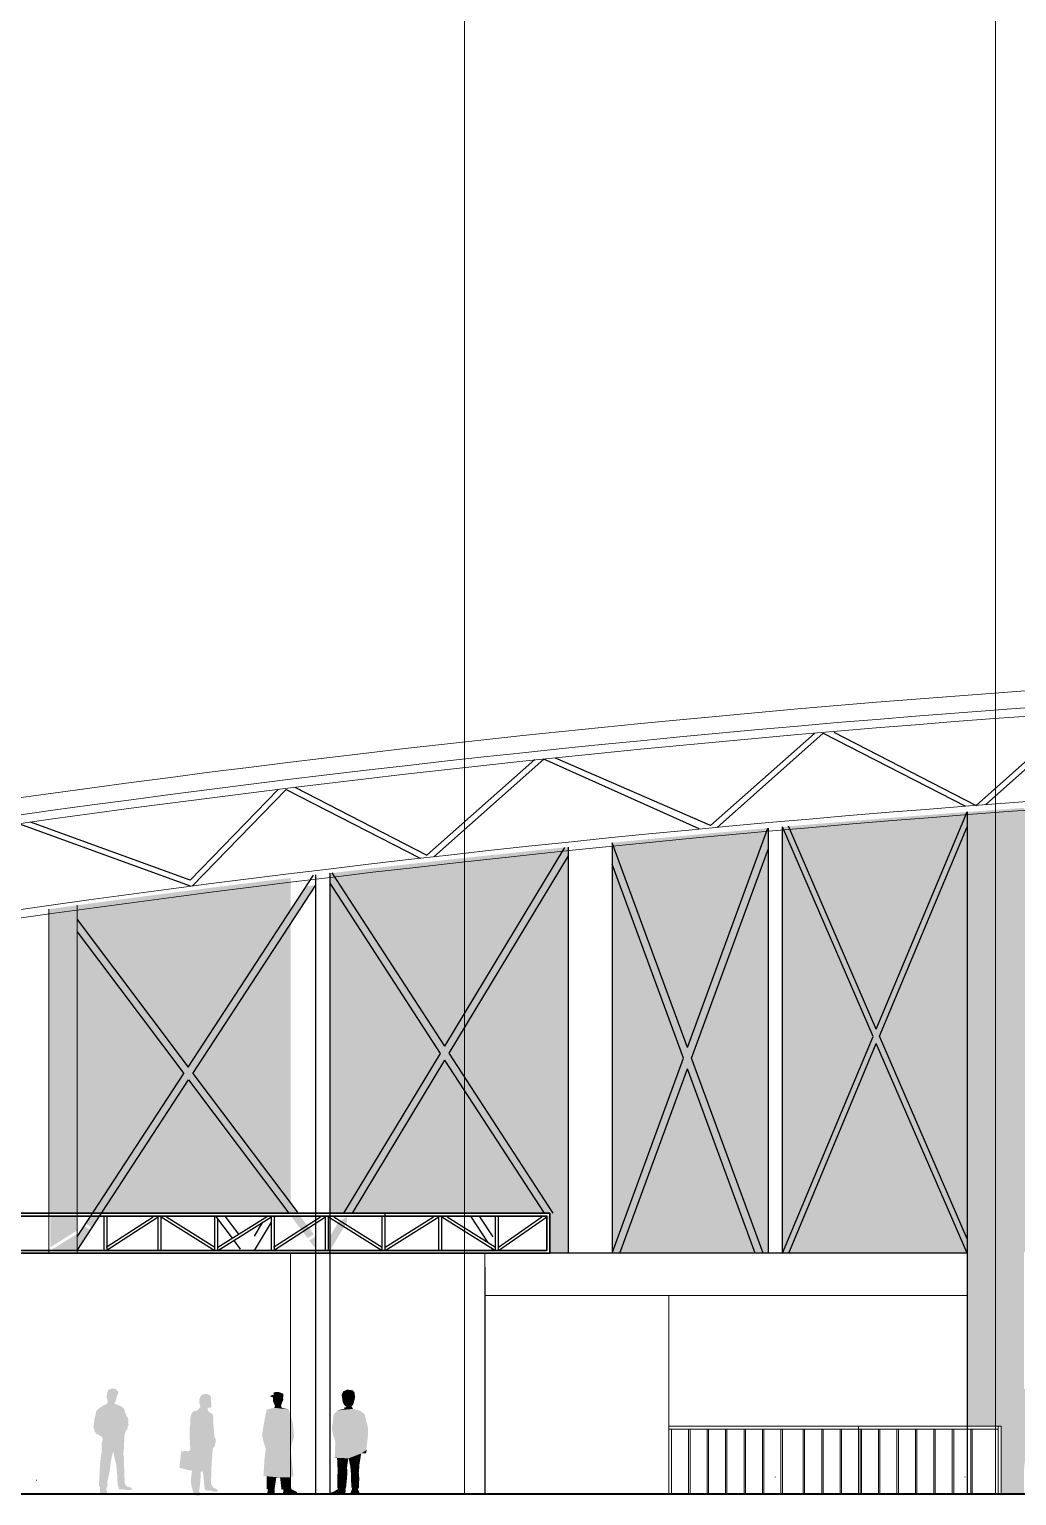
# Model space of a CAD drawing. Header units: metres. Extents: x 2330 to 2661, y 695 to 924.
# Drawn here: x 2485.74 to 2503.13, y 870.37 to 896.2 of the extents above; entities that cross this region are included whole.
import ezdxf

# ---------------------------------------------------------------- set-up
doc = ezdxf.new("R2010")
doc.units = ezdxf.units.M
doc.header["$LTSCALE"] = 20
doc.linetypes.add('ACAD_ISO02W100', pattern=[15, 12, -3])
for name, color, linetype, lineweight in [('Aux4', 31, 'Continuous', 20), ('Axis', 254, 'ACAD_ISO02W100', 5), ('Columns', 30, 'Continuous', 40), ('Equipment', 22, 'Continuous', 18), ('People', 254, 'Continuous', 13)]:
    doc.layers.add(name, color=color, linetype=linetype, lineweight=lineweight)
doc.layers.add('Tree and Others', color=74, linetype='Continuous')

# ---------------------------------------------------------------- blocks, each defined once
blk = doc.blocks.new('*U2')
at = {"linetype": 'Continuous'}
for points in [[(8832, -3251), (8815, -3289), (8956, -3265)], [(8956, -3265), (8815, -3289), (8961, -3314)], [(8815, -3289), (8821, -3322), (8961, -3314)], [(8961, -3314), (8821, -3322), (8954, -3352)], [(8821, -3322), (8824, -3350), (8954, -3352)], [(8877, -3232), (8832, -3251), (8937, -3240)], [(8937, -3240), (8832, -3251), (8956, -3265)], [(8729, -3501), (8710, -3655), (9100, -3641)], [(8773, -3458), (8729, -3501), (9012, -3461)], [(9012, -3461), (8729, -3501), (9064, -3497)], [(9064, -3497), (8729, -3501), (9100, -3641)], [(8844, -3440), (8773, -3458), (8938, -3441)], [(8938, -3441), (8773, -3458), (9012, -3461)], [(8824, -3350), (8828, -3368), (8954, -3352)], [(8954, -3352), (8828, -3368), (8941, -3394)], [(8828, -3368), (8843, -3400), (8941, -3394)], [(8941, -3394), (8843, -3400), (8924, -3413)], [(8843, -3400), (8869, -3422), (8924, -3413)], [(8845, -3425), (8844, -3440), (8938, -3441)], [(8869, -3422), (8845, -3425), (8938, -3441)], [(8924, -3413), (8869, -3422), (8938, -3441)], [(9100, -3641), (8710, -3655), (9101, -3725)], [(8710, -3655), (8721, -3719), (9101, -3725)], [(8721, -3719), (8735, -3752), (9101, -3725)], [(9101, -3725), (8735, -3752), (9087, -3865)], [(8735, -3752), (8747, -3807), (9087, -3865)], [(8747, -3807), (8740, -3972), (9087, -3865)], [(9087, -3865), (8740, -3972), (9081, -3868)], [(9081, -3868), (8740, -3972), (9088, -3887)], [(9088, -3887), (8740, -3972), (9028, -3926)], [(9028, -3926), (8740, -3972), (8891, -3979)], [(8740, -3972), (8766, -3977), (8891, -3979)], [(8766, -3977), (8880, -3983), (8891, -3979)], [(8766, -3977), (8771, -4088), (8880, -3983)], [(8880, -3983), (8771, -4088), (8887, -3984)], [(8887, -3984), (8771, -4088), (8874, -4079)], [(9028, -3926), (8891, -3979), (9009, -4044)], [(8891, -3979), (8911, -4074), (9009, -4044)], [(9088, -3887), (9028, -3926), (9080, -3926)], [(8771, -4119), (8768, -4302), (8877, -4149)], [(8874, -4079), (8771, -4088), (8876, -4102)], [(8771, -4088), (8771, -4119), (8876, -4102)], [(8876, -4102), (8771, -4119), (8877, -4149)], [(9009, -4044), (8911, -4074), (9007, -4079)], [(8911, -4074), (8913, -4108), (9007, -4079)], [(9007, -4079), (8913, -4108), (9002, -4134)], [(8913, -4108), (8916, -4138), (9002, -4134)], [(9002, -4134), (8916, -4138), (9007, -4197)], [(8916, -4138), (8916, -4183), (9007, -4197)], [(8877, -4149), (8768, -4302), (8873, -4201)], [(8873, -4201), (8768, -4302), (8864, -4293)], [(8864, -4293), (8768, -4302), (8855, -4317)], [(8768, -4302), (8780, -4308), (8855, -4317)], [(8916, -4183), (8931, -4298), (9007, -4197)], [(8916, -4183), (8922, -4299), (8931, -4298)], [(8931, -4298), (8925, -4322), (9003, -4299)], [(9003, -4299), (8925, -4322), (8991, -4311)], [(9007, -4197), (8931, -4298), (9003, -4299)], [(8737, -4337), (8682, -4358), (8858, -4343)], [(8858, -4343), (8682, -4358), (8852, -4368)], [(8682, -4358), (8682, -4366), (8761, -4367)], [(8682, -4358), (8761, -4367), (8824, -4367)], [(8682, -4358), (8824, -4367), (8852, -4368)], [(8682, -4366), (8738, -4370), (8761, -4367)], [(8780, -4308), (8737, -4337), (8855, -4317)], [(8855, -4317), (8737, -4337), (8859, -4319)], [(8859, -4319), (8737, -4337), (8861, -4328)], [(8861, -4328), (8737, -4337), (8858, -4343)], [(8761, -4367), (8773, -4368), (8824, -4367)], [(8824, -4367), (8773, -4368), (8824, -4370)], [(8824, -4367), (8827, -4368), (8852, -4368)], [(8925, -4322), (8913, -4348), (9010, -4352)], [(8913, -4348), (8928, -4367), (9010, -4352)], [(8991, -4311), (8925, -4322), (9010, -4352)], [(9010, -4352), (8928, -4367), (9002, -4368)]]:
    blk.add_solid(points, dxfattribs=at)
blk = doc.blocks.new('*U4')
at = {"linetype": 'Continuous'}
for points in [[(8003, -2676), (8002, -2686), (8225, -2698)], [(8002, -2686), (8045, -2701), (8225, -2698)], [(8016, -2665), (8003, -2676), (8225, -2698)], [(8055, -2656), (8016, -2665), (8225, -2698)], [(8225, -2698), (8045, -2701), (8215, -2703)], [(8045, -2701), (8048, -2772), (8215, -2703)], [(8215, -2703), (8048, -2772), (8223, -2729)], [(8223, -2729), (8048, -2772), (8221, -2750)], [(8221, -2750), (8048, -2772), (8210, -2770)], [(8210, -2770), (8048, -2772), (8184, -2839)], [(8048, -2772), (8081, -2847), (8184, -2839)], [(8057, -2615), (8055, -2656), (8225, -2638)], [(8225, -2638), (8055, -2656), (8225, -2698)], [(8089, -2608), (8057, -2615), (8225, -2638)], [(8138, -2606), (8089, -2608), (8225, -2638)], [(7936, -2911), (7885, -3172), (8356, -3028)], [(8356, -3028), (7885, -3172), (8386, -3149)], [(8064, -2879), (7936, -2911), (8314, -2907)], [(8314, -2907), (7936, -2911), (8356, -3028)], [(8081, -2847), (8064, -2879), (8196, -2879)], [(8196, -2879), (8064, -2879), (8314, -2907)], [(8184, -2839), (8081, -2847), (8196, -2879)], [(7885, -3172), (7858, -3348), (8409, -3383)], [(8386, -3149), (7885, -3172), (8409, -3383)], [(7858, -3348), (7877, -3445), (8409, -3383)], [(8409, -3383), (7877, -3445), (8349, -3556)], [(7877, -3445), (7921, -3585), (8349, -3556)], [(7900, -3758), (7881, -4058), (8398, -4058)], [(7921, -3585), (7900, -3758), (8358, -3674)], [(8358, -3674), (7900, -3758), (8398, -4058)], [(8349, -3556), (7921, -3585), (8358, -3674)], [(8398, -4058), (7881, -4058), (7938, -4059)], [(8398, -4058), (7938, -4059), (8339, -4075)], [(7938, -4059), (8167, -4079), (8339, -4075)], [(7938, -4059), (8102, -4083), (8167, -4079)], [(7938, -4059), (7939, -4282), (8102, -4083)], [(8102, -4083), (7939, -4282), (7962, -4282)], [(7962, -4282), (7946, -4338), (8071, -4290)], [(8071, -4290), (7946, -4338), (8075, -4326)], [(8102, -4083), (7962, -4282), (8071, -4290)], [(8339, -4075), (8167, -4079), (8361, -4282)], [(8167, -4079), (8225, -4285), (8361, -4282)], [(8167, -4079), (8192, -4287), (8225, -4285)], [(8225, -4285), (8217, -4368), (8374, -4366)], [(8361, -4282), (8225, -4285), (8459, -4329)], [(8225, -4285), (8374, -4366), (8459, -4329)], [(8075, -4326), (7946, -4338), (8075, -4370)], [(7946, -4338), (7948, -4372), (8075, -4370)], [(8374, -4366), (8217, -4368), (8282, -4368)], [(8459, -4329), (8374, -4366), (8469, -4368)]]:
    blk.add_solid(points, dxfattribs=at)

msp = doc.modelspace()

# ---------------------------------------------------------------- hatches: boundary and pattern name
at = {"layer": 'People'}
for points in [[(2487.162, 872.248), (2487.155, 872.243), (2487.15, 872.237), (2487.138, 872.236), (2487.134, 872.234), (2487.131, 872.227), (2487.131, 872.212), (2487.122, 872.196), (2487.118, 872.189), (2487.112, 872.17), (2487.109, 872.141), (2487.104, 872.134), (2487.102, 872.117), (2487.104, 872.101), (2487.109, 872.09), (2487.116, 872.075), (2487.121, 872.065), (2487.123, 872.048), (2487.123, 872.019), (2487.117, 871.996), (2487.108, 871.984), (2487.094, 871.975), (2487.074, 871.969), (2487.059, 871.962), (2487.035, 871.949), (2487.008, 871.931), (2486.987, 871.916), (2486.965, 871.9), (2486.955, 871.892), (2486.936, 871.877), (2486.923, 871.864), (2486.917, 871.841), (2486.913, 871.81), (2486.912, 871.8), (2486.91, 871.786), (2486.907, 871.776), (2486.904, 871.766), (2486.895, 871.728), (2486.89, 871.706), (2486.887, 871.676), (2486.882, 871.649), (2486.878, 871.63), (2486.877, 871.62), (2486.876, 871.615), (2486.874, 871.596), (2486.874, 871.591), (2486.874, 871.573), (2486.876, 871.563), (2486.879, 871.556), (2486.884, 871.546), (2486.89, 871.534), (2486.89, 871.526), (2486.886, 871.514), (2486.891, 871.502), (2486.901, 871.49), (2486.911, 871.482), (2486.914, 871.474), (2486.914, 871.466), (2486.923, 871.457), (2486.929, 871.457), (2486.935, 871.457), (2486.954, 871.452), (2486.959, 871.448), (2486.963, 871.444), (2486.969, 871.433), (2486.979, 871.424), (2486.989, 871.424), (2486.996, 871.425), (2486.999, 871.426), (2487.026, 871.398), (2487.028, 871.39), (2487.034, 871.36), (2487.034, 871.335), (2487.03, 871.321), (2487.024, 871.306), (2487.017, 871.285), (2487.016, 871.268), (2487.018, 871.242), (2487.017, 871.204), (2487.019, 871.182), (2487.02, 871.151), (2487.009, 871.086), (2487, 871.025), (2486.997, 870.995), (2486.992, 870.965), (2486.992, 870.938), (2486.989, 870.921), (2486.986, 870.859), (2486.984, 870.804), (2486.982, 870.778), (2486.979, 870.714), (2486.977, 870.671), (2486.974, 870.628), (2486.971, 870.573), (2486.97, 870.544), (2486.992, 870.504), (2486.991, 870.481), (2486.989, 870.46), (2486.99, 870.443), (2486.99, 870.429), (2486.996, 870.42), (2487.004, 870.416), (2487.026, 870.411), (2487.045, 870.407), (2487.071, 870.407), (2487.086, 870.409), (2487.109, 870.414), (2487.114, 870.424), (2487.115, 870.432), (2487.11, 870.447), (2487.108, 870.46), (2487.1, 870.484), (2487.101, 870.5), (2487.105, 870.51), (2487.124, 870.545), (2487.114, 870.548), (2487.121, 870.565), (2487.118, 870.585), (2487.12, 870.625), (2487.123, 870.642), (2487.125, 870.651), (2487.128, 870.664), (2487.134, 870.689), (2487.141, 870.72), (2487.153, 870.775), (2487.16, 870.811), (2487.165, 870.843), (2487.169, 870.868), (2487.173, 870.913), (2487.182, 870.97), (2487.189, 871.012), (2487.197, 871.055), (2487.205, 871.093), (2487.222, 871.142), (2487.232, 871.094), (2487.235, 871.074), (2487.244, 871.035), (2487.248, 871.012), (2487.253, 870.991), (2487.258, 870.972), (2487.262, 870.954), (2487.267, 870.939), (2487.271, 870.927), (2487.278, 870.917), (2487.278, 870.908), (2487.277, 870.901), (2487.277, 870.895), (2487.279, 870.865), (2487.281, 870.842), (2487.282, 870.813), (2487.292, 870.741), (2487.292, 870.678), (2487.294, 870.644), (2487.299, 870.585), (2487.304, 870.542), (2487.308, 870.524), (2487.319, 870.524), (2487.318, 870.505), (2487.317, 870.488), (2487.317, 870.483), (2487.348, 870.478), (2487.376, 870.476), (2487.406, 870.478), (2487.432, 870.473), (2487.477, 870.469), (2487.5, 870.471), (2487.544, 870.464), (2487.55, 870.49), (2487.543, 870.501), (2487.534, 870.513), (2487.531, 870.514), (2487.499, 870.519), (2487.47, 870.525), (2487.452, 870.539), (2487.441, 870.553), (2487.434, 870.562), (2487.431, 870.579), (2487.428, 870.59), (2487.425, 870.594), (2487.424, 870.605), (2487.42, 870.609), (2487.42, 870.614), (2487.422, 870.629), (2487.421, 870.65), (2487.42, 870.682), (2487.419, 870.709), (2487.418, 870.74), (2487.416, 870.775), (2487.415, 870.812), (2487.414, 870.851), (2487.411, 870.922), (2487.41, 870.992), (2487.409, 871.041), (2487.408, 871.056), (2487.407, 871.074), (2487.399, 871.09), (2487.4, 871.112), (2487.403, 871.141), (2487.405, 871.171), (2487.412, 871.201), (2487.413, 871.22), (2487.412, 871.24), (2487.411, 871.267), (2487.412, 871.278), (2487.412, 871.3), (2487.413, 871.323), (2487.415, 871.344), (2487.418, 871.372), (2487.419, 871.391), (2487.419, 871.42), (2487.421, 871.438), (2487.427, 871.46), (2487.44, 871.491), (2487.448, 871.508), (2487.457, 871.527), (2487.46, 871.534), (2487.471, 871.536), (2487.473, 871.549), (2487.475, 871.564), (2487.476, 871.581), (2487.477, 871.586), (2487.482, 871.601), (2487.492, 871.613), (2487.494, 871.625), (2487.485, 871.642), (2487.483, 871.653), (2487.49, 871.661), (2487.49, 871.671), (2487.488, 871.683), (2487.487, 871.696), (2487.486, 871.711), (2487.483, 871.729), (2487.482, 871.737), (2487.477, 871.742), (2487.476, 871.755), (2487.466, 871.759), (2487.457, 871.763), (2487.452, 871.776), (2487.45, 871.802), (2487.442, 871.811), (2487.438, 871.816), (2487.432, 871.827), (2487.428, 871.836), (2487.427, 871.848), (2487.423, 871.869), (2487.415, 871.888), (2487.402, 871.907), (2487.392, 871.918), (2487.386, 871.923), (2487.375, 871.932), (2487.363, 871.939), (2487.359, 871.941), (2487.34, 871.95), (2487.331, 871.953), (2487.312, 871.962), (2487.301, 871.966), (2487.283, 871.971), (2487.272, 871.977), (2487.257, 871.982), (2487.247, 871.982), (2487.241, 871.982), (2487.248, 871.986), (2487.245, 871.986), (2487.242, 871.99), (2487.247, 872.001), (2487.255, 872.017), (2487.26, 872.027), (2487.265, 872.035), (2487.267, 872.042), (2487.268, 872.051), (2487.271, 872.06), (2487.276, 872.068), (2487.278, 872.077), (2487.278, 872.085), (2487.278, 872.094), (2487.279, 872.101), (2487.284, 872.115), (2487.286, 872.119), (2487.285, 872.128), (2487.285, 872.129), (2487.3, 872.149), (2487.305, 872.164), (2487.309, 872.175), (2487.308, 872.183), (2487.307, 872.188), (2487.307, 872.197), (2487.312, 872.203), (2487.31, 872.206), (2487.303, 872.208), (2487.29, 872.216), (2487.291, 872.219), (2487.293, 872.225), (2487.291, 872.225), (2487.285, 872.225), (2487.281, 872.227), (2487.278, 872.232), (2487.274, 872.235), (2487.272, 872.24), (2487.27, 872.244), (2487.258, 872.249), (2487.256, 872.248), (2487.253, 872.248), (2487.247, 872.248), (2487.244, 872.245), (2487.239, 872.245), (2487.239, 872.249), (2487.237, 872.246), (2487.234, 872.245), (2487.234, 872.251), (2487.231, 872.247), (2487.234, 872.257), (2487.23, 872.257), (2487.22, 872.253), (2487.21, 872.252), (2487.197, 872.253), (2487.191, 872.255), (2487.192, 872.25), (2487.181, 872.254), (2487.181, 872.249), (2487.179, 872.247), (2487.173, 872.246), (2487.168, 872.246)], [(2503.253, 872.248), (2503.246, 872.243), (2503.241, 872.237), (2503.229, 872.236), (2503.225, 872.234), (2503.222, 872.227), (2503.222, 872.212), (2503.213, 872.196), (2503.209, 872.189), (2503.203, 872.17), (2503.2, 872.141), (2503.194, 872.134), (2503.193, 872.117), (2503.195, 872.101), (2503.2, 872.09), (2503.207, 872.075), (2503.212, 872.065), (2503.214, 872.048), (2503.214, 872.019), (2503.208, 871.996), (2503.199, 871.984), (2503.185, 871.975), (2503.165, 871.969), (2503.15, 871.962), (2503.126, 871.949), (2503.099, 871.931), (2503.078, 871.916), (2503.056, 871.9), (2503.046, 871.892), (2503.027, 871.877), (2503.014, 871.864), (2503.008, 871.841), (2503.004, 871.81), (2503.003, 871.8), (2503.001, 871.786), (2502.998, 871.776), (2502.995, 871.766), (2502.986, 871.728), (2502.981, 871.706), (2502.978, 871.676), (2502.973, 871.649), (2502.969, 871.63), (2502.968, 871.62), (2502.967, 871.615), (2502.965, 871.596), (2502.965, 871.591), (2502.965, 871.573), (2502.967, 871.563), (2502.97, 871.556), (2502.974, 871.546), (2502.981, 871.534), (2502.981, 871.526), (2502.977, 871.514), (2502.982, 871.502), (2502.992, 871.49), (2503.002, 871.482), (2503.005, 871.474), (2503.005, 871.466), (2503.014, 871.457), (2503.02, 871.457), (2503.026, 871.457), (2503.045, 871.452), (2503.05, 871.448), (2503.054, 871.444), (2503.06, 871.433), (2503.07, 871.424), (2503.08, 871.424), (2503.087, 871.425), (2503.09, 871.426), (2503.117, 871.398), (2503.119, 871.39), (2503.125, 871.36), (2503.125, 871.335), (2503.121, 871.321), (2503.115, 871.306), (2503.108, 871.285), (2503.107, 871.268), (2503.109, 871.242), (2503.108, 871.204), (2503.11, 871.182), (2503.11, 871.151), (2503.1, 871.086), (2503.091, 871.025), (2503.088, 870.995), (2503.083, 870.965), (2503.083, 870.938), (2503.08, 870.921), (2503.077, 870.859), (2503.075, 870.804), (2503.073, 870.778), (2503.07, 870.714), (2503.067, 870.671), (2503.065, 870.628), (2503.062, 870.573), (2503.06, 870.544), (2503.083, 870.504), (2503.082, 870.481), (2503.079, 870.46), (2503.081, 870.443), (2503.081, 870.429), (2503.087, 870.42), (2503.095, 870.416), (2503.117, 870.411), (2503.136, 870.407), (2503.162, 870.407), (2503.177, 870.409), (2503.2, 870.414), (2503.205, 870.424), (2503.206, 870.432), (2503.201, 870.447), (2503.199, 870.46), (2503.191, 870.484), (2503.192, 870.5), (2503.196, 870.51), (2503.215, 870.545), (2503.205, 870.548), (2503.212, 870.565), (2503.209, 870.585), (2503.211, 870.625), (2503.214, 870.642), (2503.216, 870.651), (2503.219, 870.664), (2503.225, 870.689), (2503.232, 870.72), (2503.244, 870.775), (2503.251, 870.811), (2503.256, 870.843), (2503.26, 870.868), (2503.264, 870.913), (2503.273, 870.97), (2503.28, 871.012), (2503.288, 871.055), (2503.296, 871.093), (2503.313, 871.142), (2503.323, 871.094), (2503.326, 871.074), (2503.335, 871.035), (2503.339, 871.012), (2503.344, 870.991), (2503.349, 870.972), (2503.353, 870.954), (2503.357, 870.939), (2503.362, 870.927), (2503.369, 870.917), (2503.369, 870.908), (2503.368, 870.901), (2503.368, 870.895), (2503.37, 870.865), (2503.371, 870.842), (2503.373, 870.813), (2503.383, 870.741), (2503.383, 870.678), (2503.385, 870.644), (2503.39, 870.585), (2503.395, 870.542), (2503.399, 870.524), (2503.41, 870.524), (2503.409, 870.505), (2503.407, 870.488), (2503.408, 870.483), (2503.439, 870.478), (2503.467, 870.476), (2503.497, 870.478), (2503.522, 870.473), (2503.568, 870.469), (2503.591, 870.471), (2503.635, 870.464), (2503.641, 870.49), (2503.634, 870.501), (2503.625, 870.513), (2503.622, 870.514), (2503.59, 870.519), (2503.561, 870.525), (2503.543, 870.539), (2503.532, 870.553), (2503.525, 870.562), (2503.522, 870.579), (2503.519, 870.59), (2503.516, 870.594), (2503.515, 870.605), (2503.51, 870.609), (2503.51, 870.614), (2503.513, 870.629), (2503.512, 870.65), (2503.51, 870.682), (2503.51, 870.709), (2503.509, 870.74), (2503.507, 870.775), (2503.506, 870.812), (2503.505, 870.851), (2503.502, 870.922), (2503.501, 870.992), (2503.5, 871.041), (2503.499, 871.056), (2503.498, 871.074), (2503.49, 871.09), (2503.491, 871.112), (2503.493, 871.141), (2503.496, 871.171), (2503.503, 871.201), (2503.504, 871.22), (2503.503, 871.24), (2503.502, 871.267), (2503.503, 871.278), (2503.503, 871.3), (2503.504, 871.323), (2503.505, 871.344), (2503.509, 871.372), (2503.51, 871.391), (2503.51, 871.42), (2503.512, 871.438), (2503.517, 871.46), (2503.531, 871.491), (2503.539, 871.508), (2503.548, 871.527), (2503.551, 871.534), (2503.562, 871.536), (2503.564, 871.549), (2503.565, 871.564), (2503.567, 871.581), (2503.568, 871.586), (2503.572, 871.601), (2503.583, 871.613), (2503.584, 871.625), (2503.576, 871.642), (2503.574, 871.653), (2503.581, 871.661), (2503.581, 871.671), (2503.579, 871.683), (2503.578, 871.696), (2503.577, 871.711), (2503.574, 871.729), (2503.573, 871.737), (2503.568, 871.742), (2503.567, 871.755), (2503.557, 871.759), (2503.548, 871.763), (2503.543, 871.776), (2503.541, 871.802), (2503.533, 871.811), (2503.529, 871.816), (2503.522, 871.827), (2503.519, 871.836), (2503.518, 871.848), (2503.514, 871.869), (2503.505, 871.888), (2503.493, 871.907), (2503.483, 871.918), (2503.477, 871.923), (2503.466, 871.932), (2503.454, 871.939), (2503.45, 871.941), (2503.431, 871.95), (2503.422, 871.953), (2503.403, 871.962), (2503.392, 871.966), (2503.374, 871.971), (2503.363, 871.977), (2503.347, 871.982), (2503.338, 871.982), (2503.332, 871.982), (2503.339, 871.986), (2503.336, 871.986), (2503.333, 871.99), (2503.338, 872.001), (2503.345, 872.017), (2503.351, 872.027), (2503.356, 872.035), (2503.358, 872.042), (2503.359, 872.051), (2503.362, 872.06), (2503.367, 872.068), (2503.369, 872.077), (2503.369, 872.085), (2503.369, 872.094), (2503.37, 872.101), (2503.375, 872.115), (2503.377, 872.119), (2503.376, 872.128), (2503.376, 872.129), (2503.391, 872.149), (2503.396, 872.164), (2503.4, 872.175), (2503.399, 872.183), (2503.398, 872.188), (2503.398, 872.197), (2503.403, 872.203), (2503.401, 872.206), (2503.394, 872.208), (2503.381, 872.216), (2503.382, 872.219), (2503.384, 872.225), (2503.382, 872.225), (2503.376, 872.225), (2503.372, 872.227), (2503.369, 872.232), (2503.365, 872.235), (2503.363, 872.24), (2503.361, 872.244), (2503.349, 872.249), (2503.347, 872.248), (2503.344, 872.248), (2503.338, 872.248), (2503.335, 872.245), (2503.33, 872.245), (2503.33, 872.249), (2503.328, 872.246), (2503.325, 872.245), (2503.325, 872.251), (2503.322, 872.247), (2503.325, 872.257), (2503.321, 872.257), (2503.311, 872.253), (2503.301, 872.252), (2503.288, 872.253), (2503.282, 872.255), (2503.283, 872.25), (2503.272, 872.254), (2503.272, 872.249), (2503.27, 872.247), (2503.264, 872.246), (2503.259, 872.246)]]:
    msp.add_hatch(color=256, dxfattribs=at).paths.add_polyline_path(points)
at = {"layer": 'People', "linetype": 'Continuous'}
msp.add_hatch(color=256, dxfattribs=at).paths.add_polyline_path([(2488.942, 872.079), (2488.947, 872.099), (2488.926, 872.133), (2488.907, 872.145), (2488.878, 872.154), (2488.866, 872.155), (2488.837, 872.157), (2488.821, 872.156), (2488.785, 872.144), (2488.767, 872.126), (2488.759, 872.115), (2488.739, 872.064), (2488.735, 872.025), (2488.737, 872.013), (2488.746, 871.978), (2488.745, 871.974), (2488.757, 871.939), (2488.758, 871.93), (2488.74, 871.91), (2488.726, 871.894), (2488.712, 871.879), (2488.693, 871.865), (2488.678, 871.86), (2488.668, 871.859), (2488.634, 871.853), (2488.613, 871.833), (2488.594, 871.795), (2488.579, 871.744), (2488.578, 871.724), (2488.577, 871.68), (2488.578, 871.658), (2488.576, 871.616), (2488.569, 871.571), (2488.567, 871.525), (2488.567, 871.467), (2488.568, 871.404), (2488.57, 871.343), (2488.572, 871.29), (2488.575, 871.252), (2488.577, 871.236), (2488.583, 871.232), (2488.576, 871.181), (2488.558, 871.147), (2488.489, 871.156), (2488.416, 871.145), (2488.387, 870.86), (2488.457, 870.841), (2488.52, 870.824), (2488.565, 870.815), (2488.61, 870.809), (2488.601, 870.747), (2488.592, 870.681), (2488.589, 870.648), (2488.587, 870.619), (2488.598, 870.549), (2488.604, 870.523), (2488.622, 870.453), (2488.627, 870.439), (2488.64, 870.407), (2488.652, 870.387), (2488.669, 870.373), (2488.699, 870.368), (2488.739, 870.369), (2488.76, 870.384), (2488.757, 870.404), (2488.746, 870.424), (2488.731, 870.453), (2488.743, 870.505), (2488.749, 870.552), (2488.753, 870.591), (2488.756, 870.636), (2488.759, 870.683), (2488.761, 870.726), (2488.762, 870.763), (2488.761, 870.79), (2488.8, 870.794), (2488.806, 870.74), (2488.814, 870.666), (2488.817, 870.631), (2488.819, 870.603), (2488.825, 870.542), (2488.828, 870.515), (2488.834, 870.481), (2488.836, 870.478), (2488.859, 870.462), (2488.904, 870.456), (2488.94, 870.454), (2488.97, 870.444), (2488.984, 870.441), (2489.002, 870.44), (2489.028, 870.44), (2489.049, 870.441), (2489.059, 870.441), (2489.063, 870.462), (2489.053, 870.475), (2489.029, 870.488), (2488.993, 870.503), (2488.967, 870.532), (2488.952, 870.558), (2488.94, 870.589), (2488.944, 870.646), (2488.948, 870.73), (2488.95, 870.772), (2488.951, 870.808), (2488.95, 870.86), (2488.955, 870.949), (2488.96, 871.003), (2488.964, 871.058), (2488.968, 871.11), (2488.974, 871.194), (2489.002, 871.231), (2489.021, 871.285), (2489.023, 871.32), (2489.024, 871.37), (2489.003, 871.408), (2488.998, 871.469), (2488.988, 871.588), (2488.982, 871.643), (2488.984, 871.719), (2488.982, 871.755), (2488.972, 871.804), (2488.947, 871.819), (2488.921, 871.834), (2488.889, 871.858), (2488.885, 871.918), (2488.89, 871.921), (2488.935, 871.918), (2488.946, 871.919), (2488.951, 871.938), (2488.949, 871.953), (2488.947, 871.96), (2488.947, 871.996), (2488.946, 872.002), (2488.944, 872.041)])
at = {"layer": 'Tree and Others'}
h = msp.add_hatch(color=256, dxfattribs=at)
h.set_gradient(color1=(42, 167, 148), color2=(192, 246, 244), tint=1)
h.paths.add_polyline_path([(2512.142, 882.958, 0.003571), (2508.432, 882.798), (2510.292, 878.827)])
h.paths.add_polyline_path([(2512.254, 882.962), (2510.348, 878.707), (2512.254, 874.642)])
h.paths.add_polyline_path([(2510.238, 878.706), (2508.432, 882.562), (2508.432, 875.842), (2508.956, 875.842)])
h.paths.add_polyline_path([(2510.294, 878.587), (2509.066, 875.842), (2511.337, 875.842), (2511.337, 874.642), (2512.143, 874.642)])
h.paths.add_polyline_path([(2508.332, 882.603), (2505.886, 878.678), (2507.759, 875.842), (2508.332, 875.842)])
h.paths.add_polyline_path([(2505.828, 878.585), (2503.371, 874.641), (2503.768, 874.641), (2505.487, 874.642), (2505.487, 875.842), (2507.639, 875.842)])
h.paths.add_polyline_path([(2511.287, 875.792), (2510.828, 875.792), (2510.828, 874.642), (2511.287, 874.642)])
h.paths.add_polyline_path([(2510.803, 875.792), (2510.503, 875.792), (2510.503, 874.642), (2510.803, 874.642)])
h.paths.add_polyline_path([(2510.478, 875.792), (2510.178, 875.792), (2510.178, 874.642), (2510.478, 874.642)])
h.paths.add_polyline_path([(2509.828, 875.792), (2509.528, 875.792), (2509.528, 874.642), (2509.828, 874.642)])
h.paths.add_polyline_path([(2509.503, 875.792), (2509.203, 875.792), (2509.203, 874.642), (2509.503, 874.642)])
h.paths.add_polyline_path([(2509.178, 875.792), (2509.043, 875.792), (2508.878, 875.424), (2508.878, 874.642), (2509.178, 874.642)])
h.paths.add_polyline_path([(2508.828, 875.792), (2508.528, 875.792), (2508.528, 874.887), (2508.828, 875.557)])
h.paths.add_polyline_path([(2508.828, 875.312), (2508.528, 874.642), (2508.828, 874.642)])
h.paths.add_polyline_path([(2508.178, 875.792), (2507.878, 875.792), (2507.878, 875.662), (2508.178, 875.207)])
h.paths.add_polyline_path([(2508.332, 875.792), (2508.203, 875.792), (2508.203, 875.169), (2508.332, 874.975)])
h.paths.add_polyline_path([(2505.767, 878.677), (2503.253, 882.484), (2503.253, 874.641)])
h.paths.add_polyline_path([(2508.332, 882.792, 0.004782), (2503.368, 882.492), (2505.826, 878.77)])
h.paths.add_polyline_path([(2502.253, 882.152), (2500.71, 878.46), (2502.253, 874.893)])
h.paths.add_polyline_path([(2502.253, 882.412, 0.003032), (2499.11, 882.159), (2500.655, 878.587)])
h.paths.add_polyline_path([(2499.005, 882.149), (2499.005, 874.64), (2500.601, 878.459)])
h.paths.add_polyline_path([(2500.656, 878.332), (2499.113, 874.639), (2502.253, 874.641)])
h.paths.add_polyline_path([(2498.755, 881.771), (2497.4, 878.074), (2498.664, 874.639), (2498.755, 874.639)])
h.paths.add_polyline_path([(2498.747, 882.127, 0.00265), (2496.003, 881.871), (2497.331, 878.262)])
h.paths.add_polyline_path([(2496.003, 881.494), (2496.003, 874.638), (2497.261, 878.073)])
h.paths.add_polyline_path([(2497.331, 877.885), (2496.141, 874.638), (2498.525, 874.639)])
h.paths.add_polyline_path([(2495.238, 881.794, 0.000061), (2495.175, 881.788), (2493.058, 878.284), (2491.075, 881.337, 0.000036), (2491.038, 881.332), (2491.038, 881.155), (2492.983, 878.16), (2491.281, 875.342), (2491.433, 875.342), (2493.062, 878.039), (2494.813, 875.342), (2494.907, 875.342), (2494.907, 874.638), (2495.238, 874.638)])
h.paths.add_polyline_path([(2495.175, 881.788, 0.003966), (2491.075, 881.337), (2493.058, 878.284)], flags=17)
h.paths.add_polyline_path([(2491.038, 881.155), (2491.038, 875.342), (2491.281, 875.342), (2492.983, 878.16)], flags=17)
h.paths.add_polyline_path([(2493.062, 878.039), (2491.433, 875.342), (2494.813, 875.342)], flags=17)
h.paths.add_polyline_path([(2490.344, 880.444), (2488.623, 877.807), (2490.344, 875.517)])
h.paths.add_polyline_path([(2490.344, 880.682), (2490.344, 881.249, 0.003642), (2486.587, 880.768), (2486.587, 880.515), (2488.54, 877.918)])
h.paths.add_polyline_path([(2488.464, 877.802), (2486.587, 880.299), (2486.587, 875.342), (2486.859, 875.342)])
h.paths.add_polyline_path([(2488.547, 877.691), (2487.014, 875.342), (2490.313, 875.342)])
h = msp.add_hatch(color=256, dxfattribs=at)
h.set_gradient(color1=(150, 154, 141), color2=(230, 234, 234), tint=1, name='INVCYLINDER')
h.paths.add_polyline_path([(2499.11, 882.159, 0.000101), (2499.005, 882.149), (2500.601, 878.459), (2499.005, 874.639), (2499.113, 874.639), (2500.656, 878.332), (2502.253, 874.641), (2502.253, 874.893), (2500.71, 878.46), (2502.253, 882.152), (2502.253, 882.412), (2500.655, 878.587)])
h = msp.add_hatch(color=256, dxfattribs=at)
h.set_gradient(color1=(150, 154, 141), color2=(230, 234, 234), tint=1, name='INVCYLINDER')
h.paths.add_polyline_path([(2503.253, 882.484, 0.000964), (2502.253, 882.412), (2502.253, 874.641), (2503.253, 874.641)])
h.paths.add_polyline_path([(2503.253, 874.641), (2502.253, 874.641), (2502.253, 873.892), (2503.253, 873.892)])
h.paths.add_polyline_path([(2503.253, 873.892), (2502.253, 873.892), (2502.253, 871.592), (2502.852, 871.592), (2502.852, 870.392), (2503.253, 870.392)])
h = msp.add_hatch(color=256, dxfattribs=at)
h.set_gradient(color1=(150, 154, 141), color2=(230, 234, 234), tint=1, name='INVCYLINDER')
h.paths.add_polyline_path([(2498.755, 881.771), (2498.755, 882.128, 0.000008), (2498.747, 882.127), (2497.331, 878.262), (2496.003, 881.871), (2496.003, 881.494), (2497.261, 878.073), (2496.003, 874.638), (2496.141, 874.638), (2497.331, 877.885), (2498.525, 874.64), (2498.664, 874.64), (2497.4, 878.074)])
h = msp.add_hatch(color=256, dxfattribs=at)
h.set_gradient(color1=(150, 154, 141), color2=(230, 234, 234), tint=1, name='INVCYLINDER')
h.paths.add_polyline_path([(2493.136, 878.162), (2495.238, 881.641, 0.000157), (2495.075, 881.624), (2493.058, 878.284), (2491.181, 881.173, 0.000139), (2491.038, 881.155), (2492.983, 878.16), (2491.281, 875.343), (2491.433, 875.343), (2493.062, 878.039), (2494.813, 875.343), (2494.968, 875.343)])
h.paths.add_polyline_path([(2495, 875.293), (2494.845, 875.293), (2495.143, 874.834), (2495.238, 874.775), (2495.238, 874.927)])
h.paths.add_polyline_path([(2491.339, 875.187), (2491.339, 875.28), (2491.185, 875.184), (2491.038, 874.94), (2491.038, 874.688)])
h = msp.add_hatch(color=256, dxfattribs=at)
h.set_gradient(color1=(150, 154, 141), color2=(230, 234, 234), tint=1, name='INVCYLINDER')
h.paths.add_polyline_path([(2490.788, 881.124, 0.000164), (2490.619, 881.103), (2488.54, 877.918), (2486.587, 880.515), (2486.587, 880.299), (2488.464, 877.802), (2486.859, 875.343), (2487.015, 875.343), (2488.547, 877.691), (2490.313, 875.343), (2490.476, 875.343), (2488.623, 877.807)])
h.paths.add_polyline_path([(2490.513, 875.293), (2490.35, 875.293), (2490.643, 874.904), (2490.753, 874.973)])
h.paths.add_polyline_path([(2490.788, 874.927), (2490.783, 874.933), (2490.673, 874.864), (2490.788, 874.711)])
h.paths.add_polyline_path([(2486.982, 875.293), (2486.827, 875.293), (2486.739, 875.158), (2486.849, 875.089)])
h.paths.add_polyline_path([(2486.822, 875.047), (2486.711, 875.116), (2486.587, 874.926), (2486.587, 874.688)])
h = msp.add_hatch(color=256, dxfattribs=at)
h.set_gradient(color1=(150, 154, 141), color2=(230, 234, 234), tint=1, name='INVCYLINDER')
h.paths.add_polyline_path([(2486.587, 880.768, 0.000485), (2486.087, 880.699), (2486.087, 875.342), (2486.587, 875.342)])
h.paths.add_polyline_path([(2486.587, 875.292), (2486.117, 875.292), (2486.117, 874.746), (2486.587, 875.04)])
h.paths.add_polyline_path([(2486.587, 874.982), (2486.117, 874.688), (2486.587, 874.688), (2486.587, 874.688)])

# ---------------------------------------------------------------- linework, layer by layer
at = {"layer": 'Aux4'}
for radius, end in [(262.093, 99.41371), (261.793, 99.4246), (261.643, 99.43005), (260.143, 99.6881), (259.993, 99.66876)]:
    msp.add_arc((2522.16, 623.135), radius, 89.69458, end, dxfattribs=at)
at = {"layer": 'Axis'}
for p, q in [((2493.404, 922.162), (2493.404, 870.392)), ((2502.754, 922.136), (2502.754, 870.392))]:
    msp.add_line(p, q, dxfattribs=at)
at = {"layer": 'Columns', "lineweight": 20}
for p, q in [((2485.757, 874.642), (2493.907, 874.642)), ((2485.829, 874.642), (2493.907, 874.642)), ((2493.766, 874.642), (2493.766, 870.392)), ((2493.768, 870.392), (2493.768, 874.392)), ((2497.002, 873.892), (2502.253, 873.892)), ((2485.232, 870.392), (2495.383, 870.392)), ((2490.872, 870.387), (2490.872, 870.38)), ((2491.487, 870.387), (2491.487, 870.38)), ((2495.383, 870.384), (2495.383, 870.392))]:
    msp.add_line(p, q, dxfattribs=at)
at = {"layer": 'Columns'}
for p, q in [((2554.381, 870.392), (2482.881, 870.392)), ((2524.38, 870.392), (2494.381, 870.392))]:
    msp.add_line(p, q, dxfattribs=at)
at = {"layer": 'Equipment'}
for p, q in [((2502.253, 870.392), (2502.253, 882.412)), ((2490.344, 870.392), (2490.344, 874.642))]:
    msp.add_line(p, q, dxfattribs=at)
at = {"layer": 'Tree and Others'}
for p, q in [((2502.413, 882.528), (2504.259, 884.168)), ((2502.577, 882.54), (2504.415, 884.173)), ((2497.739, 882.171), (2499.565, 883.794)), ((2497.855, 882.141), (2499.721, 883.799)), ((2499.721, 883.799), (2502.224, 882.512)), ((2499.907, 883.816), (2502.413, 882.528)), ((2492.743, 881.649), (2494.645, 883.339)), ((2492.866, 881.624), (2494.801, 883.344)), ((2497.536, 882.114), (2494.801, 883.344)), ((2497.739, 882.171), (2495.008, 883.36)), ((2488.573, 881.211), (2490.128, 882.81)), ((2488.611, 881.106), (2490.267, 882.81)), ((2490.267, 882.81), (2492.626, 881.597)), ((2490.416, 882.846), (2492.743, 881.649)), ((2500.655, 878.587), (2502.253, 882.412)), ((2502.253, 882.412), (2502.253, 870.391)), ((2488.579, 881.102), (2485.557, 882.205)), ((2488.573, 881.211), (2485.766, 882.235)), ((2499.005, 874.64), (2499.005, 882.149)), ((2500.601, 878.459), (2499.005, 882.149)), ((2500.655, 878.587), (2499.11, 882.159)), ((2500.71, 878.46), (2502.253, 882.152)), ((2497.331, 878.262), (2498.747, 882.127)), ((2498.755, 874.64), (2498.755, 882.128)), ((2493.058, 878.284), (2495.175, 881.788)), ((2493.136, 878.162), (2495.238, 881.641)), ((2495.238, 874.638), (2495.238, 881.794)), ((2497.331, 878.262), (2496.003, 881.871)), ((2496.003, 881.871), (2496.003, 874.638)), ((2496.003, 881.722), (2496.003, 874.638)), ((2497.4, 878.074), (2498.755, 881.771)), ((2497.261, 878.073), (2496.003, 881.494)), ((2488.54, 877.918), (2490.746, 881.298)), ((2488.623, 877.807), (2490.788, 881.124)), ((2490.788, 870.393), (2490.788, 881.303)), ((2491.038, 870.393), (2491.038, 881.332)), ((2492.983, 878.16), (2491.038, 881.155)), ((2493.058, 878.284), (2491.075, 881.337)), ((2486.587, 880.515), (2488.54, 877.918)), ((2486.587, 880.299), (2488.464, 877.802)), ((2499.005, 874.64), (2500.601, 878.459)), ((2499.113, 874.639), (2500.656, 878.332)), ((2502.253, 874.641), (2500.656, 878.332)), ((2502.253, 874.893), (2500.71, 878.46)), ((2491.281, 875.343), (2492.983, 878.16)), ((2491.433, 875.343), (2493.062, 878.039)), ((2494.813, 875.343), (2493.062, 878.039)), ((2494.968, 875.343), (2493.136, 878.162)), ((2496.003, 874.638), (2497.261, 878.073)), ((2498.664, 874.64), (2497.4, 878.074)), ((2486.587, 874.926), (2488.464, 877.802)), ((2488.623, 877.807), (2490.476, 875.343)), ((2496.141, 874.638), (2497.331, 877.885)), ((2498.525, 874.64), (2497.331, 877.885)), ((2486.587, 874.688), (2488.547, 877.691)), ((2488.547, 877.691), (2490.313, 875.343)), ((2487.064, 874.687), (2487.064, 875.28)), ((2487.099, 874.687), (2488.015, 875.28)), ((2487.099, 874.747), (2487.923, 875.28)), ((2487.114, 874.687), (2487.114, 875.28)), ((2488.015, 874.687), (2488.015, 875.28)), ((2488.065, 874.687), (2488.065, 875.28)), ((2488.065, 875.28), (2489.013, 874.687)), ((2488.16, 875.28), (2489.013, 874.746)), ((2489.013, 874.687), (2489.013, 875.28)), ((2489.022, 875.292), (2489.314, 874.903)), ((2489.063, 874.746), (2489.936, 875.292)), ((2489.063, 874.687), (2490.01, 875.28)), ((2489.063, 874.687), (2489.063, 875.237)), ((2489.184, 875.292), (2489.424, 874.972)), ((2489.709, 874.688), (2490.01, 875.187)), ((2489.709, 874.939), (2489.857, 875.183)), ((2489.914, 875.278), (2489.922, 875.292)), ((2490.01, 874.687), (2490.01, 875.292)), ((2490.045, 874.687), (2490.961, 875.28)), ((2490.045, 874.747), (2490.869, 875.28)), ((2490.06, 875.269), (2490.074, 875.292)), ((2490.06, 874.687), (2490.06, 875.292)), ((2490.961, 874.687), (2490.961, 875.28)), ((2491.011, 874.687), (2491.011, 875.28)), ((2491.011, 875.28), (2491.959, 874.687)), ((2491.106, 875.28), (2491.959, 874.746)), ((2491.959, 874.687), (2491.959, 875.28)), ((2492.009, 874.687), (2492.009, 875.33)), ((2492.009, 874.687), (2492.956, 875.28)), ((2492.009, 874.746), (2492.862, 875.28)), ((2492.956, 874.687), (2492.956, 875.28)), ((2493.006, 874.687), (2493.006, 875.28)), ((2493.006, 875.28), (2493.954, 874.687)), ((2493.101, 875.28), (2493.954, 874.746)), ((2493.814, 874.834), (2493.517, 875.292)), ((2493.909, 874.926), (2493.672, 875.292)), ((2493.954, 874.687), (2493.954, 875.292)), ((2494.004, 874.687), (2494.004, 875.292)), ((2494.004, 874.687), (2494.857, 875.28)), ((2494.004, 874.748), (2494.769, 875.28)), ((2494.857, 875.28), (2494.857, 875.064)), ((2489.455, 874.932), (2489.459, 874.927)), ((2489.344, 874.863), (2489.459, 874.71)), ((2493.909, 874.688), (2493.879, 874.734)), ((2494.907, 874.637), (2489.995, 874.637)), ((2502.253, 874.641), (2494.767, 874.637)), ((2485.863, 870.642), (2485.869, 870.642)), ((2498.88, 870.696), (2498.88, 870.697)), ((2498.88, 870.696), (2498.88, 870.696)), ((2502.221, 870.696), (2502.221, 870.697)), ((2502.221, 870.696), (2502.221, 870.696)), ((2495.383, 870.392), (2503.367, 870.392))]:
    msp.add_line(p, q, dxfattribs=at)
at = {"layer": 'Tree and Others', "lineweight": 20}
for p, q in [((2486.087, 874.637), (2486.087, 880.699)), ((2486.587, 874.637), (2486.587, 880.768))]:
    msp.add_line(p, q, dxfattribs=at)
at = {"layer": 'Tree and Others', "lineweight": 5}
for p, q in [((2497.002, 871.592), (2502.852, 871.592)), ((2497.002, 870.392), (2497.002, 871.592)), ((2497.002, 871.592), (2500.409, 871.592)), ((2500.344, 870.392), (2500.344, 871.592)), ((2500.344, 871.592), (2502.852, 871.592)), ((2502.802, 871.592), (2502.802, 870.392)), ((2502.852, 871.592), (2502.852, 870.392)), ((2497.002, 871.542), (2500.409, 871.542)), ((2497.002, 871.542), (2497.002, 870.392)), ((2497.052, 871.542), (2497.052, 870.392)), ((2497.352, 870.392), (2497.352, 871.542)), ((2497.352, 871.542), (2497.352, 870.392)), ((2497.377, 871.542), (2497.377, 870.392)), ((2497.677, 870.392), (2497.677, 871.542)), ((2497.677, 871.542), (2497.677, 870.392)), ((2497.702, 871.542), (2497.702, 870.392)), ((2498.002, 870.392), (2498.002, 871.542)), ((2498.002, 871.542), (2498.002, 870.392)), ((2498.027, 871.542), (2498.027, 870.392)), ((2498.327, 870.392), (2498.327, 871.542)), ((2498.327, 871.542), (2498.327, 870.392)), ((2498.352, 871.542), (2498.352, 870.392)), ((2498.652, 870.392), (2498.652, 871.542)), ((2498.652, 871.542), (2498.652, 870.392)), ((2498.677, 871.542), (2498.677, 870.392)), ((2498.977, 870.392), (2498.977, 871.542)), ((2498.977, 871.542), (2498.977, 870.392)), ((2499.002, 871.542), (2499.002, 870.392)), ((2499.002, 871.542), (2499.044, 871.542)), ((2499.369, 871.542), (2499.369, 870.392)), ((2499.394, 870.392), (2499.394, 871.542)), ((2499.394, 871.542), (2499.394, 870.392)), ((2499.694, 871.542), (2499.694, 870.392)), ((2499.719, 870.392), (2499.719, 871.542)), ((2499.719, 871.542), (2499.719, 870.392)), ((2500.019, 871.542), (2500.019, 870.392)), ((2500.044, 870.392), (2500.044, 871.542)), ((2500.044, 871.542), (2500.044, 870.392)), ((2500.344, 871.542), (2500.344, 870.392)), ((2500.344, 871.542), (2502.802, 871.542)), ((2500.344, 871.542), (2500.344, 870.392)), ((2500.369, 870.392), (2500.369, 871.542)), ((2500.394, 871.542), (2500.394, 870.392)), ((2500.694, 870.392), (2500.694, 871.542)), ((2500.694, 871.542), (2500.694, 870.392)), ((2500.719, 871.542), (2500.719, 870.392)), ((2501.019, 870.392), (2501.019, 871.542)), ((2501.019, 871.542), (2501.019, 870.392)), ((2501.044, 871.542), (2501.044, 870.392)), ((2501.344, 870.392), (2501.344, 871.542)), ((2501.344, 871.542), (2501.344, 870.392)), ((2501.369, 871.542), (2501.369, 870.392)), ((2501.669, 870.392), (2501.669, 871.542)), ((2501.669, 871.542), (2501.669, 870.392)), ((2501.694, 871.542), (2501.694, 870.392)), ((2501.994, 870.392), (2501.994, 871.542)), ((2501.994, 871.542), (2501.994, 870.392)), ((2502.019, 871.542), (2502.019, 870.392)), ((2502.319, 870.392), (2502.319, 871.542)), ((2502.319, 871.542), (2502.319, 870.392)), ((2502.344, 871.542), (2502.344, 870.392)), ((2502.344, 871.542), (2502.385, 871.542)), ((2500.408, 870.392), (2500.409, 870.392))]:
    msp.add_line(p, q, dxfattribs=at)
at = {"layer": 'Tree and Others', "lineweight": 30}
msp.add_lwpolyline([(2482.163, 874.637), (2481.255, 874.637), (2481.255, 875.342), (2494.907, 875.342), (2494.907, 874.637), (2482.163, 874.637)], dxfattribs=at)
msp.add_lwpolyline([(2494.857, 874.688), (2481.305, 874.688), (2481.305, 875.292), (2494.857, 875.292)], close=True, dxfattribs=at)
at = {"layer": 'Tree and Others', "lineweight": 20}
for points in [[(2497.002, 870.392), (2493.768, 870.392), (2493.768, 873.892), (2497.002, 873.892)], [(2502.852, 870.392), (2502.802, 870.392), (2502.802, 871.592), (2502.852, 871.592)]]:
    msp.add_lwpolyline(points, close=True, dxfattribs=at)

# ---------------------------------------------------------------- block references
at = {"layer": 'People', "linetype": 'Continuous', "xscale": 0.001023200004510727, "yscale": 0.001023200004510727, "zscale": 0.001023200004510727}
msp.add_blockref('*U4', (2481.802, 874.862), dxfattribs=at)
at = {"layer": 'People', "color": 0, "linetype": 'Continuous', "xscale": 0.001620748806999472, "yscale": 0.001620748806999472, "zscale": 0.001620748806999472}
msp.add_blockref('*U2', (2476.955, 877.474), dxfattribs=at)

doc.saveas('drawing.dxf')
